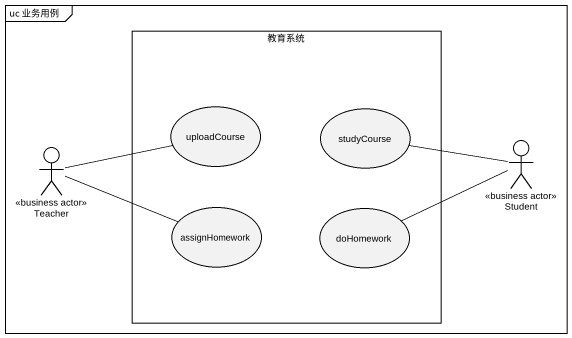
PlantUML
@startuml
mainframe uc 业务用例
rectangle 教育系统 {
  usecase uploadCourse
  usecase studyCourse
  usecase assignHomework
  usecase doHomework
}
actor Teacher <<business actor>>
actor Student <<business actor>>
Teacher -right- uploadCourse
Teacher -right- assignHomework
Student -left- studyCourse
Student -left- doHomework
@enduml
